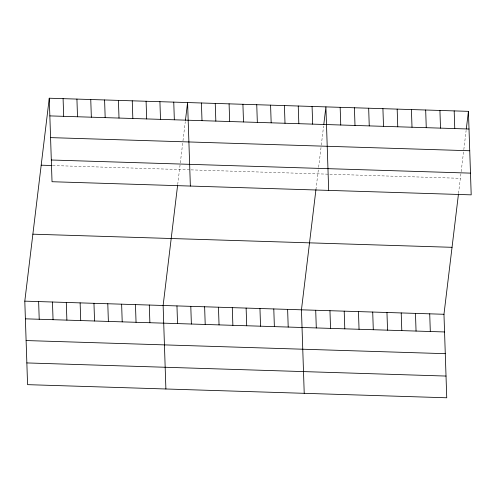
<?xml version="1.0" encoding="UTF-8"?>
<svg xmlns="http://www.w3.org/2000/svg" width="496" height="496" viewBox="0 0 496 496"><rect width="100%" height="100%" fill="white"/><g stroke="black" fill="none" stroke-linecap="round" stroke-linejoin="round"><path stroke-width="0.37" stroke-dasharray="2.48 1.86" d="M177.692 184.611L180.222 163.63M180.315 162.893L182.795 142.29M182.974 140.814L185.281 121.681M315.933 189.658L318.55 167.964M318.637 167.226L321.123 146.624M321.303 145.148L323.603 126.015M458.54 193.403L461.069 172.428M461.156 171.69L463.642 151.082M463.816 149.612L466.122 130.479M52.712 165.546L190.272 169.855M191.041 169.88L460.356 178.312"/><path stroke-width="0.74" d="M458.453 194.122L443.97 314.278L446.741 397.78L27.571 384.654L24.8 301.146L49.259 98.22L468.429 111.346L471.2 194.854L52.03 181.722L49.259 98.22M177.605 185.33L163.128 305.48L165.893 388.988M185.454 120.212L187.587 102.548L190.359 186.056M315.933 189.658L301.45 309.814L304.222 393.316M323.783 124.546L325.909 106.882L328.681 190.39M466.302 129.01L468.429 111.346M49.848 115.897L469.018 129.022M50.567 137.621L469.737 150.747M51.311 160.003L470.481 173.129M41.187 165.187L51.944 165.521M32.872 234.18L452.042 247.312M24.8 301.146L443.97 314.278M25.389 318.829L444.559 331.954M26.108 340.554L445.278 353.679M26.852 362.929L446.022 376.061M454.181 110.899L454.764 128.576M439.927 110.453L440.51 128.129M425.673 110.007L426.262 127.683M429.716 313.832L430.305 331.508M411.42 109.56L412.009 127.236M415.468 313.385L416.051 331.061M397.172 109.114L397.755 126.79M401.214 312.939L401.803 330.615M382.918 108.667L383.507 126.344M386.961 312.492L387.55 330.169M368.664 108.221L369.253 125.897M372.713 312.046L373.296 329.722M354.417 107.775L355 125.457M358.459 311.6L359.048 329.276M340.163 107.328L340.752 125.011M344.205 311.153L344.794 328.829M329.958 310.707L330.541 328.383M312.077 106.448L312.666 124.13M315.704 310.26L316.293 327.937M298.245 106.014L298.834 123.696M284.413 105.58L285.002 123.262M287.618 309.38L288.207 327.056M270.58 105.152L271.169 122.828M273.786 308.946L274.375 326.628M256.748 104.718L257.337 122.394M259.954 308.512L260.543 326.194M242.916 104.284L243.505 121.96M246.121 308.078L246.71 325.76M229.084 103.85L229.673 121.526M232.289 307.644L232.878 325.326M215.252 103.416L215.834 121.098M218.457 307.216L219.046 324.892M201.419 102.982L202.002 120.664M204.625 306.782L205.208 324.458M190.793 306.348L191.375 324.024M173.755 102.114L174.338 119.796M176.96 305.914L177.543 323.59M159.923 101.686L160.506 119.362M146.091 101.252L146.673 118.928M149.296 305.046L149.879 322.729M132.252 100.818L132.841 118.494M135.464 304.612L136.047 322.295M118.42 100.384L119.009 118.06M121.625 304.178L122.214 321.861M104.588 99.95L105.177 117.633M107.793 303.75L108.382 321.427M90.756 99.516L91.345 117.199M93.961 303.316L94.55 320.993M76.923 99.082L77.512 116.765M80.129 302.882L80.718 320.559M63.091 98.648L63.68 116.331M66.297 302.448L66.886 320.125M52.464 302.014L53.053 319.697M38.632 301.58L39.221 319.263"/></g></svg>
